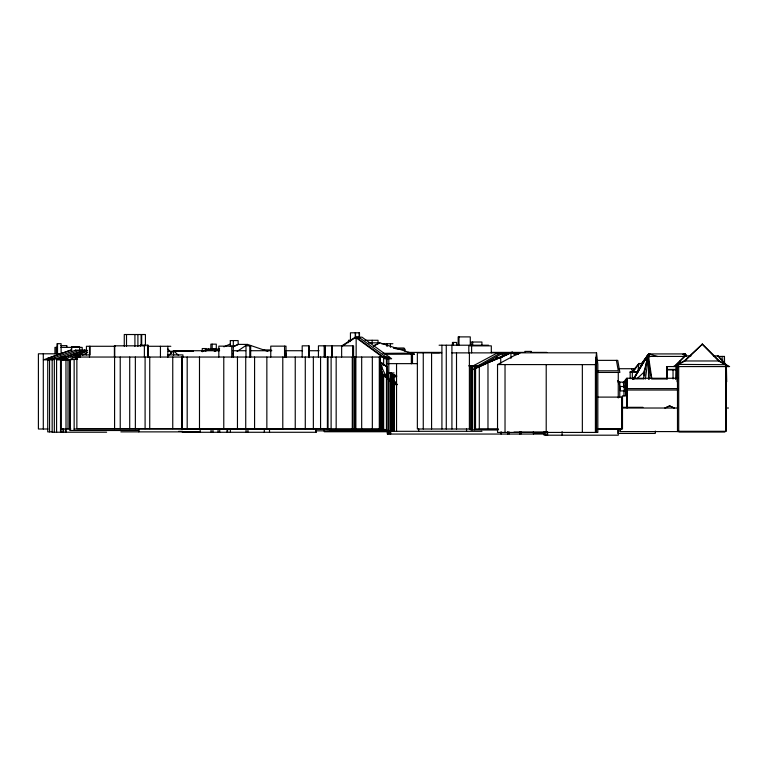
<?xml version="1.0" encoding="UTF-8"?>
<svg xmlns="http://www.w3.org/2000/svg" width="768" height="768" viewBox="0 0 768 768"><rect width="100%" height="100%" fill="white"/><g stroke="black" fill="none" stroke-linecap="round" stroke-linejoin="round"><path stroke-width="1.15" d="M187.19 428.784L187.19 357.043M223.776 428.784L223.776 357.043M237.456 428.784L237.456 357.043M245.731 428.784L245.731 357.043M328.051 428.784L328.051 357.043M355.219 428.784L355.219 357.043M675.677 379.43L676.061 364.867L685.162 355.882L691.037 355.882M724.32 363.456L724.445 356.429L717.35 356.429M626.64 390.029L626.957 378.259L677.904 378.259M381.427 428.784L381.427 372.595L382.022 363.178M380.17 372.557L385.392 377.222L386.4 377.222L386.832 367.018L379.728 361.565M648.528 356.208L648.662 353.923L684.806 353.923L686.41 355.709M595.402 432.432L595.402 364.637L596.534 352.819L519.418 352.819L497.53 364.56L497.53 432.432L597.84 432.432L597.84 364.474L596.534 352.819L596.534 432.432M633.629 379.19L637.786 372.144L638.938 363.485L642.24 363.6L648.662 353.923L657.888 356.573M648.336 357.552L645.389 379.037M643.392 378.701L647.616 356.429L685.44 356.429M650.87 354.595L648.662 353.923L643.987 372.144L644.246 375.427M638.17 365.52L638.938 363.485L632.16 371.53L630.173 372.038L630.173 378.749M647.347 357.139L648.662 353.923L649.709 357.014M683.52 357.014L684.806 353.923L686.323 355.69L684.806 353.923L682.694 354.384M632.16 371.53L637.738 371.712L642.24 363.6L640.819 365.386M633.667 379.171L648.662 353.923L641.722 363.437M641.923 363.235L648.662 353.923L632.938 379.421M637.738 371.712L648.662 353.923M624.605 382.589L627.293 378.432L626.467 378.432L623.338 382.589L624.605 390.902L620.438 390.902L619.325 383.626M638.938 363.485L633.504 371.491L630.173 372.038L632.371 372.086M627.206 383.318L625.814 385.229L627.264 383.434M685.162 355.882L676.061 364.867M648.509 356.429L651.878 378.998L667.104 378.989L666.893 366.566L729.6 366.586L719.472 360.97L702.422 344.112L684.96 360.97L674.371 366.586M168.518 355.526L173.558 350.736L219.629 350.726M637.027 378.691L643.987 372.144L644.688 372.144L644.688 375.427M673.258 366.586L684.134 360.97L702.422 344.112M625.488 381.235L623.942 382.589L623.942 387.35M237.13 351.456L247.478 344.41L267.85 351.331M341.443 346.07L355.286 337.171L361.987 337.171L391.651 358.781L384.883 358.781L355.286 337.171M342.259 346.099L356.15 337.171L383.635 357.235L387.12 357.37L388.81 356.717L388.81 431.174M355.526 338.467L357.552 337.171L359.491 338.39L359.491 332.803L350.448 332.803L350.448 341.597M473.722 365.846L474.23 365.357M473.597 365.837L474.864 365.846L473.28 366.768L477.677 366.768M476.333 366.768L499.69 353.462M505.306 355.133L502.272 353.462L479.232 366.566M472.541 366.221L496.397 353.462L510.49 353.462M677.491 431.578L677.482 364.406L678.019 364.128M80.39 356.237L74.15 359.482L69.811 359.626L69.811 430.502L138.826 430.502M82.464 355.162L87.667 352.454M514.454 354.259L516.499 353.222L518.794 353.222M69.811 359.626L87.523 350.755M373.622 345.888L379.843 342.835L414.413 354.144L384.749 354.269M373.411 345.984L379.843 342.835L368.467 342.835M665.194 408L669.638 405.907L674.275 408M493.19 360.576L497.866 358.397M233.213 346.81L238.474 344.4L247.478 344.41M480.403 366.346L478.378 367.267L479.549 367.267M480.912 366.115L487.488 363.11M489.418 362.237L510.835 352.483L514.032 353.866M499.008 358.397L508.858 353.904M665.011 408L669.638 405.907L674.083 408M214.195 351.149L219.59 348.758M223.901 346.838L230.371 343.968M512.342 352.205L475.901 367.709L510.941 352.502L512.342 352.205L516.038 353.856L519.178 353.52M214.742 351.254L219.206 349.507M210.854 350.035L214.675 349.075L216.298 349.555L216.298 344.16L210.854 344.16L210.854 350.035L213.341 349.075M87.101 350.554L62.342 359.866L57.485 359.875L84.739 350.15L60.499 358.8L56.17 358.646M202.474 351.158L207.994 349.075L219.13 349.075M202.013 351.562L208.589 349.075M205.258 351.168L210.806 349.075M52.416 431.885L47.741 431.885L47.741 358.387L70.819 350.15M70.656 350.15L43.43 359.866L48.336 359.808L75.734 350.15M79.968 350.15L53.04 359.76L48.336 359.808M723.552 362.314L723.926 364.464M677.491 364.406L726.221 364.714L725.318 364.723M475.517 368.621L474.355 368.688L474.355 429.005L498.221 429.005M481.853 365.203L474.211 369.466L473.011 369.466L480.211 365.309L474.749 365.846L474.749 429.821M77.53 359.395L74.15 359.472L74.15 430.502M47.741 358.387L56.592 358.493L56.592 432.221M632.294 372.019L630.173 372.038L633.504 371.491L637.786 372.144L632.333 371.866L632.333 379.267M382.934 353.347L411.35 353.146L412.502 353.606L412.502 363.178M410.122 353.626L412.502 353.606M61.296 358.512L65.952 358.502L70.118 359.779L70.118 429.005M596.765 370.829L618.278 370.8L616.426 360.365M350.89 340.282L348.499 340.282L348.499 342.682M365.078 340.282L378.019 340.282L378.019 342.586M381.542 343.738L392.909 343.738M439.085 345.216L488.592 345.216M60.893 345.638L66.787 345.638L66.787 347.386M145.19 345.83L114.403 345.83L114.403 357.043M115.392 346.282L86.438 346.282L86.438 354.902M147.274 346.282L170.832 346.282M233.222 346.147L218.822 346.147L218.822 357.043M57.302 347.386L54.931 347.386L54.931 353.798M60.912 347.386L82.186 347.386L82.186 350.592M206.477 348.547L202.243 348.547L202.253 351.773M397.69 349.277L404.861 349.277L404.861 351.13M262.694 349.93L271.037 349.93M75.418 350.15L87.034 350.15M232.656 350.726L245.712 350.717M250.454 350.717L271.805 350.717M284.822 350.717L302.554 350.726M308.467 350.726L319.104 350.736M168.259 351.302L193.421 351.302M524.813 351.408L531.446 351.408M408.01 352.397L441.427 352.397M491.558 352.397L524.976 352.397M530.89 352.397L546.816 352.397M432.835 352.762L439.469 352.762M233.222 352.877L233.549 357.043M286.003 352.877L286.234 357.043M441.792 352.877L417.36 352.877L417.36 429.005L471.312 429.005M451.92 352.877L517.978 352.877M512.832 353.462L519.878 353.462M412.349 354.144L414.413 354.144M73.757 354.902L90.125 354.902L90.125 346.282M167.453 354.902L182.918 354.902L182.918 357.283M713.338 355.882L718.032 355.882L726.326 364.867L725.741 364.867M70.752 357.043L386.112 357.043M597.667 360.365L617.741 360.365L619.862 372.442L597.091 372.442M684.134 360.97L719.472 360.97M387.802 363.638L417.514 363.638M497.53 364.56L595.402 364.637M474.864 365.846L468.826 365.837L470.093 365.846M386.832 367.018L387.36 367.018L387.811 377.222L388.819 377.222L387.082 375.667M618.586 368.717L635.078 368.717M676.512 369.427L667.104 369.418L667.104 378.989M676.723 369.898L667.142 369.898L666.893 366.566M380.218 372.595L381.427 372.595M388.339 372.95L394.061 372.95M644.045 378.854L633.888 378.797M619.613 382.118L623.798 382.118M618.086 382.589L620.438 382.589L617.52 380.803M623.338 382.589L626.957 382.589M677.693 388.598L627.302 388.598L627.302 407.693M678.288 390.029L627.341 390.029L626.957 378.259L626.89 407.76M622.339 395.856L627.024 395.856M596.64 397.104L622.531 397.104M622.195 407.318L642.979 407.318M622.291 408.019L677.52 408.019M725.885 408.019L728.496 408.019M283.238 428.64L76.867 428.64L76.867 357.043M383.635 428.784L181.949 428.784L181.949 357.043L181.949 428.64M48.019 429.005L38.4 429.005L38.4 353.798L61.104 353.798L61.104 343.68L57.034 343.68L57.034 353.798M70.858 429.005L61.286 429.005L61.296 359.712M74.15 429.005L330.634 429.005M596.64 429.005L622.493 429.005L622.493 397.104M596.64 429.139L620.275 429.139M498.557 429.35L479.299 429.35L479.299 366.259L500.726 356.966L500.726 364.08M327.379 429.542L386.438 429.542M480.912 429.6L497.923 429.6M498.221 429.821L470.63 429.821L470.63 365.846L471.667 365.846L471.667 429.821M330.192 430.426L388.81 430.426M315.994 430.838L385.709 430.838M355.363 431.174L394.426 431.174L394.061 381.12M178.531 431.376L182.582 431.376M378.221 431.309L481.949 431.309M677.482 431.29L726.221 431.29L726.221 365.904M725.184 431.578L619.891 431.578L619.891 429.226M120.854 431.875L200.17 431.875M324.269 431.75L390.451 431.75M678.893 431.894L724.944 431.894M514.003 432.115L544.358 432.115M106.618 432.221L52.166 432.221L52.166 358.445M182.275 432.278L316.128 432.278L316.128 429.878M533.386 433.363L543.994 433.363M544.099 434.054L387.37 434.054L387.37 431.683M69.984 359.894L62.342 359.866L70.714 360.086M391.306 381.062L391.93 381.072M392.698 381.091L393.552 381.11M619.766 386.496L623.942 386.563M61.661 356.688L62.429 356.707L60.509 357.398L66.086 356.803M518.294 354.106L515.155 353.856L511.978 352.483M207.994 349.075L210.288 349.747M396.643 348.96L393.514 348L404.016 348L404.861 349.277M77.203 354.278L79.306 355.075M391.411 375.206L395.472 376.819L391.651 375.61M516.269 354.874L510.941 352.502L510.941 358.416M516.499 353.222L518.208 354.058M728.429 366.586L718.598 360.97L702.077 344.122M379.786 361.565L387.36 367.018M358.819 337.171L388.406 358.781M357.83 337.171L359.491 338.39M380.266 372.019L386.4 377.222L379.786 362.928M385.997 375.667L387.811 377.222L386.131 374.16M618.25 381.254L619.766 382.589L619.766 397.123M380.246 371.501L386.4 377.222M178.666 355.526L173.558 350.736L173.558 355.536M386.083 375.59L387.811 377.222M680.179 360.797L680.41 363.254M388.704 431.174L388.704 378.95L390.528 381.053M718.032 355.882L721.114 359.482M723.427 362.17L724.973 363.965M167.952 349.027L171.725 353.434M686.275 355.757L684.806 353.923L684.912 356.208M387.878 379.181L393.293 384.605L388.157 377.99M393.619 380.083L397.21 384.71L393.514 380.41M392.266 379.45L396.326 384.691L395.472 384.662L391.92 380.093M391.142 380.074L394.694 384.643L391.2 380.938M686.198 355.728L684.806 353.923L685.565 356.198M686.16 355.766L684.806 353.923L685.958 355.939M686.083 355.91L684.806 353.923L685.987 355.805M631.507 368.717L632.755 371.808M647.616 356.429L651.36 378.701M388.704 378.95L388.81 380.381M676.742 365.942L677.136 381.792M726.365 365.942L726.72 381.792M724.445 356.429L724.56 363.456M722.131 356.429L722.189 361.018M725.731 364.435L725.731 431.29M678.701 365.482L678.71 431.29M673.037 369.418L673.037 378.95M655.286 431.069L655.286 433.44L617.952 433.44L617.952 428.698M649.123 361.699L649.123 379.411M648.509 357.619L648.509 379.027M644.438 369.898L644.438 375.878M627.293 388.32L627.293 407.002M627.024 379.958L627.024 407.76M626.678 388.349L626.678 395.347M625.488 382.426L625.488 395.568M623.942 390.106L623.942 396M621.667 397.104L621.667 429.005M620.467 429.226L620.467 431.578M618.278 371.99L618.25 397.968M618.278 429.226L618.278 435.197L544.109 435.197L544.109 431.606M596.093 357.12L596.093 432.432M582.346 364.618L582.346 432.432M562.09 431.616L562.09 435.197M547.613 431.626L547.613 435.197M547.296 431.616L547.296 435.197M546.211 364.608L546.211 432.432M545.702 431.626L545.702 435.197M533.386 431.674L533.51 434.054M520.944 431.683L520.944 434.054M519.562 431.683L519.562 434.054M508.906 431.674L509.021 434.054M507.61 431.683L507.61 434.054M505.027 364.608L505.027 432.432M502.272 353.462L502.272 357.062M501.101 431.683L501.101 434.054M496.627 356.707L496.627 359.078M491.318 352.877L491.318 345.859L468.816 345.859L468.816 352.877M487.978 362.496L487.978 429.35M481.92 345.216L481.92 342.019L471.206 342.019L471.206 345.216M475.584 366.557L475.517 429.005M472.666 342.019L472.666 345.216M472.33 365.846L472.33 429.821M471.619 345.859L471.619 352.877M470.275 345.216L470.275 336.893L458.17 336.893L458.17 345.216M469.392 352.877L469.392 429.005M466.541 428.938L466.541 431.309M459.005 336.893L459.005 345.216M456.643 345.216L456.643 342.442L452.438 342.442L452.438 345.216M456.509 352.877L456.509 429.005M453.456 342.442L453.456 345.216M451.92 345.216L451.92 429.005M446.275 345.216L446.275 429.005M441.917 345.216L441.917 429.005M431.578 352.877L431.578 429.005M423.264 352.877L423.264 429.005M418.675 428.938L418.675 431.309M411.35 353.146L411.35 363.811M396.547 363.638L396.547 431.309M394.061 431.174L394.061 374.813L393.552 374.813L393.552 431.174M392.698 431.174L392.698 375.715L391.93 375.715L391.93 431.174M391.306 372.95L391.306 431.174M390.701 431.683L390.701 434.054M390.538 372.95L390.538 431.174M390.451 343.738L390.451 347.299M390.451 431.683L390.374 434.054M388.915 431.683L388.915 434.054M387.494 431.683L387.494 434.054M387.158 343.738L387.158 346.118M387.12 358.57L387.12 369.35M387.12 376.531L387.12 430.426M386.966 343.738L386.966 346.118M386.438 357.341L386.438 366.931M386.438 376.282L386.438 430.426M383.635 357.235L383.635 365.53M383.635 374.976L383.635 429.542M382.963 374.986L382.963 428.784M382.435 373.795L382.435 428.784M382.022 371.52L382.022 428.784M381.821 371.52L381.83 428.784M381.149 372.595L381.149 368.573L380.582 368.573L380.582 372.595M380.218 357.043L380.218 428.784M379.786 357.043L379.786 428.784M379.296 357.043L379.296 428.784M372.336 357.043L372.336 428.784M372.144 340.282L372.144 343.373M361.68 357.043L361.68 428.784M359.194 332.803L359.194 338.371M356.15 337.171L356.15 357.562M355.862 357.043L355.862 428.784M355.526 332.803L355.526 337.334M355.421 357.043L355.421 428.784M355.286 332.803L355.286 337.344M354.71 357.043L354.71 428.784M354.211 357.043L354.211 428.784M353.578 357.408L353.578 345.83L318.442 345.83L318.442 357.043M352.752 357.043L352.752 428.784M352.589 345.83L352.589 357.043M352.282 357.043L352.282 428.784M341.645 345.83L341.645 357.043M336.163 357.043L336.163 428.784M332.093 345.83L332.093 357.043M331.853 345.83L331.853 357.043M331.114 357.043L331.114 428.784M327.398 357.043L327.398 428.784M324.989 345.83L324.989 357.043M324.182 345.83L324.182 357.043M323.837 428.448L323.837 430.838M320.563 357.043L320.563 428.784M315.994 428.458L316.061 432.278M313.354 357.043L313.354 428.784M309.091 357.677L309.091 345.83L302.189 345.83L302.189 357.043M308.87 345.83L308.87 357.043M305.28 357.043L305.28 428.784M295.238 357.043L295.238 428.784M286.003 357.043L286.003 346.147L270.758 346.147L270.758 357.043M284.544 346.147L284.544 357.043M282.787 357.043L282.787 428.784M269.51 428.678L269.51 432.278M266.851 357.043L266.851 428.784M264.307 428.678L264.307 432.278M254.582 357.043L254.582 428.784M250.675 357.043L250.675 345.83L245.99 345.83L245.99 357.043M249.782 345.83L249.782 357.043M247.949 428.707L247.949 432.278M246.048 428.707L246.048 432.278M233.338 340.57L233.222 357.043M231.782 346.147L231.782 357.043M230.362 428.707L230.362 432.278M227.587 428.678L227.587 432.278M227.011 428.678L227.011 432.278M219.715 428.707L219.715 432.278M218.064 428.707L218.064 432.278M212.957 428.707L212.957 432.278M212.179 344.16L212.179 350.035M211.066 428.707L211.066 432.278M200.17 428.707L200.17 432.278M199.488 357.043L199.488 428.784M172.752 357.043L172.752 428.64M167.827 346.282L167.827 357.283M160.445 346.282L160.445 357.024M149.731 357.043L149.731 428.64M148.09 357.043L148.09 345.187L140.333 345.187L140.333 345.83M147.773 345.187L147.773 357.043M145.421 345.11L145.421 334.522L124.272 334.522L124.272 346.282M145.094 357.043L145.094 428.64M144.384 345.187L144.384 357.043M141.686 334.522L141.686 345.245M141.11 334.522L141.11 345.245M140.621 345.187L140.621 345.83M138.826 429.504L138.826 431.875M137.904 334.522L137.904 346.435M135.36 357.043L135.36 428.64M134.918 334.522L134.918 346.435M129.715 357.043L129.715 428.64M126.509 334.522L126.509 346.282M120.23 357.043L120.23 428.64M114.749 345.83L114.749 357.043M114.586 357.043L114.586 428.64M89.491 346.282L89.491 357.283M80.054 354.902L80.054 357.283M79.632 350.333L79.632 346.771L71.491 346.771L71.491 351.552L71.789 346.771M79.555 354.902L79.555 357.283M68.035 359.414L68.035 429.005M66.595 345.638L66.595 347.386M66.086 428.63L66.086 432.221M65.952 359.702L66.01 429.005M65.53 428.621L65.53 432.221M63.562 428.659L63.562 432.221M61.987 428.659L61.987 432.221M60.509 359.77L60.509 432.221M57.523 343.68L57.523 353.798M56.189 347.386L56.189 353.798M54.336 359.616L54.336 432.221M49.565 359.587L49.565 431.885M43.296 353.798L43.296 429.005M230.323 340.57L230.323 346.368L233.338 346.531L238.138 344.381L238.138 340.57L230.323 340.57M390.854 373.306L390.336 373.306L396.845 376.109L390.854 373.306M324.749 357.043L324.749 345.83L324.739 357.043"/></g></svg>
